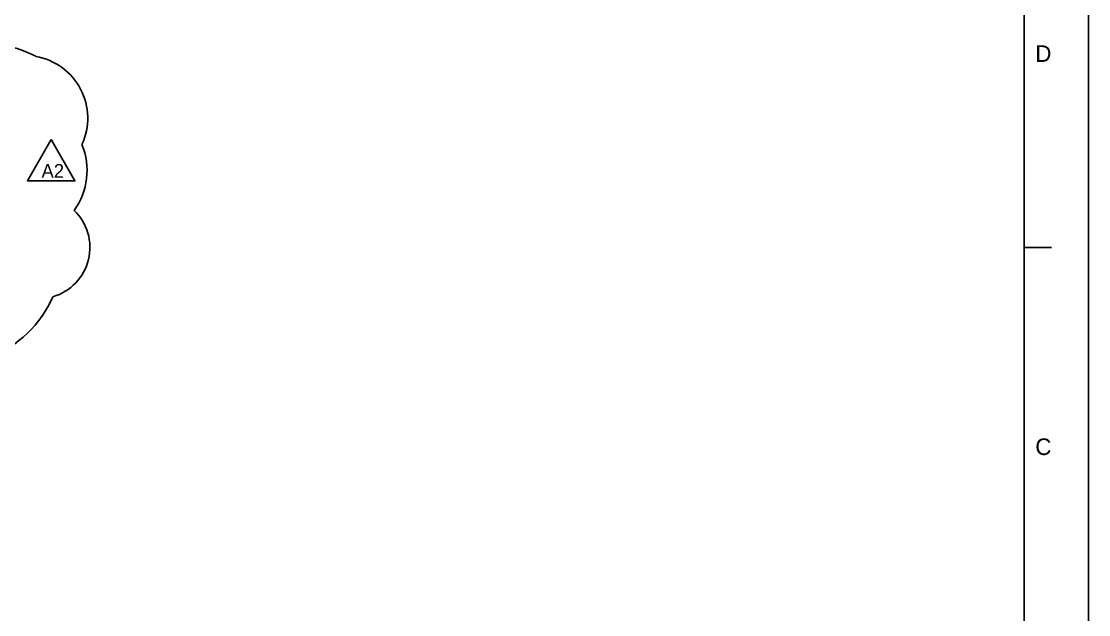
# Model space of a CAD drawing. Extents: x 0 to 841, y 0 to 594.
# Drawn here: x 647.1 to 841, y 160 to 267.9 of the extents above; entities that cross this region are included whole.
import ezdxf

# ---------------------------------------------------------------- set-up
doc = ezdxf.new("R2010")
doc.units = 0
for name, color, linetype in [('1', 7, 'Continuous'), ('12', 7, 'Continuous'), ('50', 7, 'Continuous'), ('51', 7, 'Continuous'), ('9', 7, 'Continuous')]:
    doc.layers.add(name, color=color, linetype=linetype)

msp = doc.modelspace()

# ---------------------------------------------------------------- linework, layer by layer
at = {"layer": '1'}
for p, q in [((829.26, 112.01), (829.26, 582.23)), ((834.27, 226.84), (829.26, 226.84))]:
    msp.add_line(p, q, dxfattribs=at)
at = {"layer": '12'}
msp.add_lwpolyline([(0, 594), (841, 594), (841, 0), (0, 0)], close=True, dxfattribs=at)
at = {"layer": '50'}
msp.add_lwpolyline([(652.51, 246.43), (648.19, 238.93), (656.84, 238.93)], close=True, dxfattribs=at)
at = {"layer": '51'}
for centre, radius, start, end in [((639.58, 241.92), 22.13, 62.6783, 113.0783), ((647.73, 250.32), 11.43, 335.225, 79.8674), ((646.61, 240.84), 12.42, 324.0948, 22.1977), ((650.22, 226.82), 9.33, 286.2863, 46.2486), ((633.5, 226.45), 21.16, 291.8393, 336.0436)]:
    msp.add_arc(centre, radius, start, end, dxfattribs=at)
at = {"layer": '9'}
msp.add_lwpolyline([(0, 0), (841, 0), (841, 594), (0, 594)], close=True, dxfattribs=at)

# ---------------------------------------------------------------- texts
at = {"layer": '1'}
for s, p in [('D', (831.31, 260.56)), ('C', (831.31, 189.08))]:
    msp.add_text(s, height=3.02, dxfattribs=at).set_placement(p)
at = {"layer": '50'}
msp.add_text('A2', height=2.5, dxfattribs=at).set_placement((650.76, 239.49))

doc.saveas('drawing.dxf')
